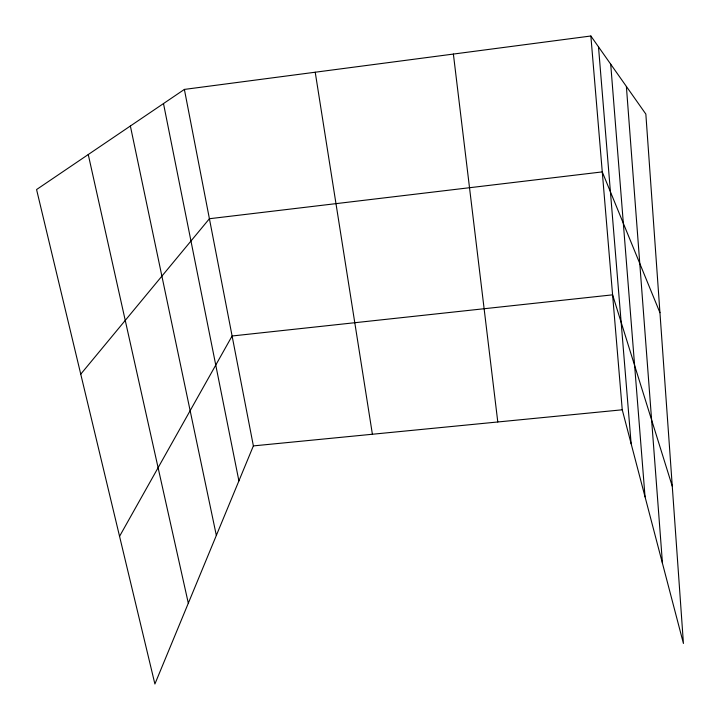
<?xml version="1.0" encoding="UTF-8"?>
<svg xmlns="http://www.w3.org/2000/svg" width="720" height="720" viewBox="0 0 720 720"><rect width="100%" height="100%" fill="white"/><g stroke="black" fill="none" stroke-linecap="round" stroke-linejoin="round"><path stroke-width="1.08" d="M184.383 89.415L253.377 445.896L154.899 684L36.567 189.549L184.383 89.415L590.859 36L645.849 114.084L683.433 643.464L622.251 409.797L590.859 36M119.556 536.328L232.101 335.988L612.594 294.84L672.264 486.216M80.748 374.157L209.412 218.727L602.271 171.9L659.943 312.696M253.377 445.896L622.251 409.797M88.254 154.53L188.316 603.198M130.374 126.009L216.342 535.446M163.494 103.563L238.905 480.888M315.225 72.225L372.402 434.25M453.384 54.063L497.79 421.983M598.5 46.863L631.134 443.718M610.713 64.197L645.048 496.881M626.382 86.454L662.472 563.409"/></g></svg>
